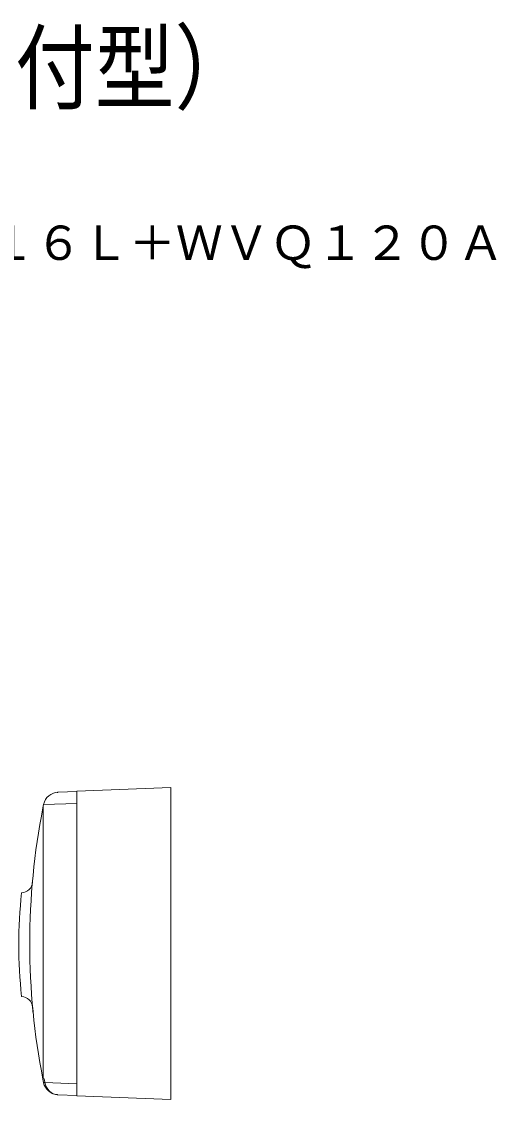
# Model space of a CAD drawing. Units: millimetres, scale not verified. Extents: x -63 to 62, y -57 to 57.
# Drawn here: x 36.42 to 56.65, y 10.98 to 56.95 of the extents above; entities that cross this region are included whole.
import ezdxf
from ezdxf.enums import TextEntityAlignment as Align

# ---------------------------------------------------------------- set-up
doc = ezdxf.new("R2010")
doc.units = ezdxf.units.MM
doc.header["$LTSCALE"] = 0.125
doc.layers.add('0-2_TOUROKU', color=7, linetype='Continuous')
doc.layers.add('0-3_MOJI1', color=7, linetype='Continuous')
doc.layers.add('0-5_GAIKEI', color=1, linetype='Continuous', lineweight=18)
doc.styles.add('ＭＳ ゴシック', font='')
doc.styles.get('ＭＳ ゴシック').set_extended_font_data('MS Gothic')

msp = doc.modelspace()

# ---------------------------------------------------------------- linework, layer by layer
at = {"layer": '0-5_GAIKEI', "color": 7}
for p, q in [((38.7746, 24.1145), (37.9634, 24.0836)), ((38.7746, 24.1145), (38.3728, 24.0992)), ((42.7746, 24.285), (38.7746, 24.135)), ((38.7746, 11.135), (38.7746, 24.135)), ((42.7746, 10.985), (42.7746, 24.285)), ((37.3541, 23.5637), (37.3264, 23.4226)), ((37.3264, 11.8474), (37.3541, 11.7063)), ((37.9634, 11.1864), (38.7746, 11.1555)), ((38.7746, 11.135), (42.7746, 10.985))]:
    msp.add_line(p, q, dxfattribs=at)
at = {"layer": '0-5_GAIKEI'}
for p, q in [((37.9634, 24.0836), (38.3728, 24.0992)), ((37.3402, 23.4928), (37.3402, 11.857)), ((38.7746, 23.6124), (37.353, 23.5582)), ((36.9007, 20.4586), (36.8986, 20.4361)), ((36.8968, 14.7549), (36.8947, 14.7774)), ((36.9007, 14.7135), (36.8986, 14.736)), ((37.3745, 11.857), (37.3264, 11.8474)), ((37.3402, 11.857), (37.3745, 11.857)), ((37.4021, 11.7161), (37.3541, 11.7063)), ((37.3541, 11.7063), (37.3555, 11.6995)), ((37.3745, 11.857), (37.4021, 11.7161)), ((37.4021, 11.7161), (37.4034, 11.7099)), ((37.4034, 11.7099), (38.7746, 11.6576))]:
    msp.add_line(p, q, dxfattribs=at)
at = {"layer": '0-5_GAIKEI', "color": 7}
for centre, radius, start, end in [((37.988, 23.4377), 0.6463, 92.18432, 168.1497), ((66.9221, 17.635), 30.1562, 168.9352, 191.0648), ((36.3813, 20.2919), 0.5022, 273.99998, 355.01935), ((36.3813, 14.8803), 0.5022, 4.98064, 86.00002), ((37.988, 11.8323), 0.6463, 191.8503, 264.54682), ((37.988, 11.8314), 0.6454, 264.54457, 267.81788)]:
    msp.add_arc(centre, radius, start, end, dxfattribs=at)
at = {"layer": '0-5_GAIKEI'}
for centre, radius, start, end in [((37.988, 23.4386), 0.6454, 92.18212, 95.45543), ((57.0125, 17.5861), 20.7138, 173.8897, 186.1103), ((67.4294, 17.5861), 30.6636, 184.98049, 185.33314), ((37.9506, 9.034), 2.7312, 101.5577, 102.58545)]:
    msp.add_arc(centre, radius, start, end, dxfattribs=at)
for centre, major_axis, ratio, start_param, end_param in [((37.3757, 11.857), (0.0493, 0.0096), 0.186977, 2.3380911, 3.1415932), ((37.9886, 11.8477), (0.025, 0.6612), 0.902574, 1.8147284, 3.1413023)]:
    msp.add_ellipse(centre, major_axis=major_axis, ratio=ratio, start_param=start_param, end_param=end_param, dxfattribs=at)

# ---------------------------------------------------------------- texts
at = {"layer": '0-2_TOUROKU', "style": 'ＭＳ ゴシック'}
msp.add_text('ＷＶＳＷ３１６Ｌ＋ＷＶＱ１２０Ａ', height=1.466, dxfattribs=at).set_placement((24.9921, 46.3489), align=Align.BOTTOM_LEFT)
at = {"layer": '0-3_MOJI1', "style": 'ＭＳ ゴシック', "width": 0.85}
msp.add_text('屋外ハウジング一体型ネットワークカメラ（壁付型）', height=2.933, dxfattribs=at).set_placement((-35.2745, 52.6505), align=Align.BOTTOM_LEFT)

doc.saveas('drawing.dxf')
